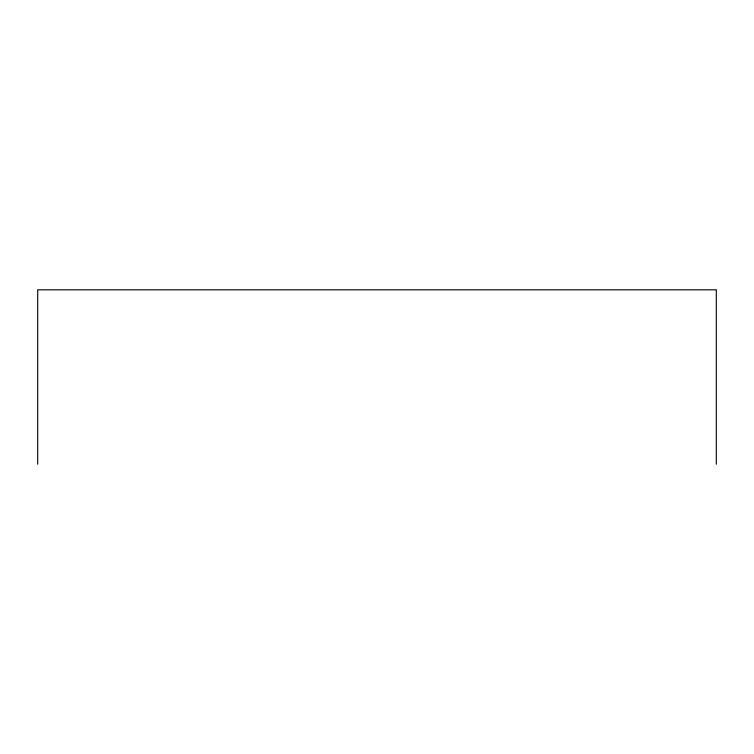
<?xml version="1.0" encoding="UTF-8"?>
<svg xmlns="http://www.w3.org/2000/svg" width="754" height="754" viewBox="0 0 754 754"><rect width="100%" height="100%" fill="white"/><g stroke="black" fill="none" stroke-linecap="round" stroke-linejoin="round"><path stroke-width="1.13" d="M716.3 464.181L716.3 289.819L37.7 289.819L37.7 464.181"/></g></svg>
